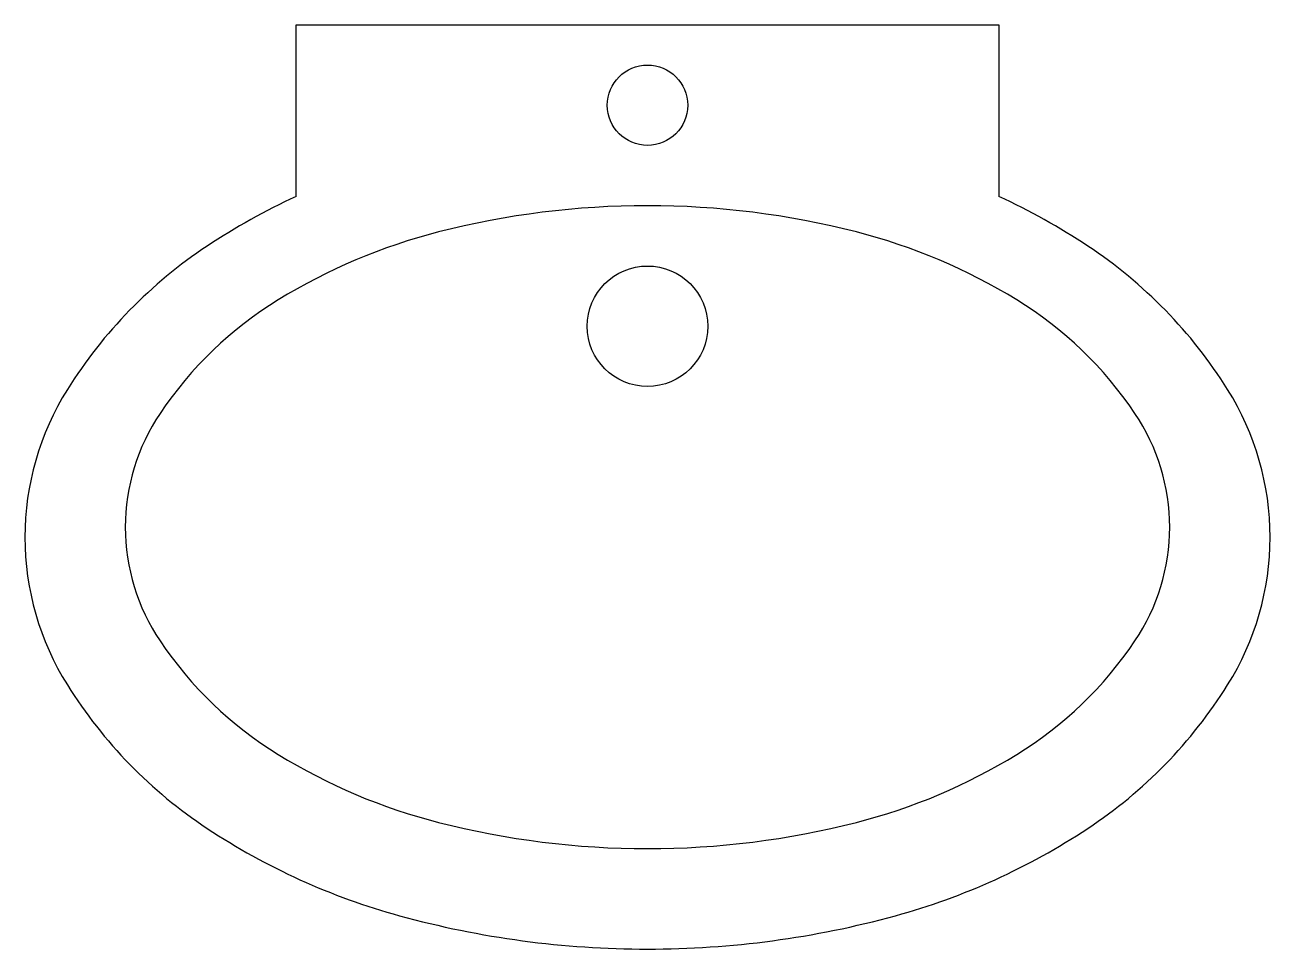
# Model space of a CAD drawing. Extents: x 0 to 62, y 0 to 46.
import ezdxf

# ---------------------------------------------------------------- set-up
doc = ezdxf.new("R2010")
doc.units = 0
doc.header["$LTSCALE"] = 25
doc.header["$MEASUREMENT"] = 0
doc.layers.get('0').update_dxf_attribs({"linetype": 'CONTINUOUS'})

msp = doc.modelspace()

# ---------------------------------------------------------------- linework, layer by layer
at = {"color": 0, "linetype": 'ByBlock'}
for p, q in [((13.5, 37.458), (13.5, 46)), ((13.5, 46), (48.5, 46)), ((48.5, 46), (48.5, 37.458))]:
    msp.add_line(p, q, dxfattribs=at)
for centre, radius in [((31, 42), 2), ((31, 31), 3)]:
    msp.add_circle(centre, radius, dxfattribs=at)
for centre, radius, start, end in [((27.463, 7.196), 33.328, 114.7691, 123.47628), ((34.537, 7.196), 33.328, 56.52372, 65.2309), ((31, -5.106), 42.106, 90, 104.30021), ((31, -5.106), 42.106, 75.69979, 90), ((27.717, 7.773), 28.815, 104.30021, 121.6075), ((34.283, 7.773), 28.815, 58.3925, 75.69979), ((22.066, 15.357), 23.544, 123.47628, 147.93813), ((39.934, 15.357), 23.544, 32.06187, 56.52372), ((22.716, 15.901), 19.272, 121.6075, 146.05562), ((39.284, 15.901), 19.272, 33.94438, 58.3925), ((13.856, 20.5), 13.856, 147.93813, 180), ((48.144, 20.5), 13.856, 0, 32.06187), ((15.14, 21), 10.14, 146.05562, 180), ((46.86, 21), 10.14, 0, 33.94438), ((13.856, 20.5), 13.856, 180, 212.06187), ((15.14, 21), 10.14, 180, 213.94438), ((46.86, 21), 10.14, 326.05562, 0), ((48.144, 20.5), 13.856, 327.93813, 0), ((22.716, 26.099), 19.272, 213.94438, 238.3925), ((39.284, 26.099), 19.272, 301.6075, 326.05562), ((22.066, 25.643), 23.544, 212.06187, 236.52372), ((39.934, 25.643), 23.544, 303.47628, 327.93813), ((27.717, 34.227), 28.815, 238.3925, 255.69979), ((34.283, 34.227), 28.815, 284.30021, 301.6075), ((31, 47.106), 42.106, 255.69979, 270), ((31, 47.106), 42.106, 270, 284.30021), ((27.463, 33.804), 33.328, 236.52372, 254.68154), ((34.537, 33.804), 33.328, 285.31846, 303.47628), ((31, 46.716), 46.716, 254.68154, 270), ((31, 46.716), 46.716, 270, 285.31846)]:
    msp.add_arc(centre, radius, start, end, dxfattribs=at)

doc.saveas('drawing.dxf')
